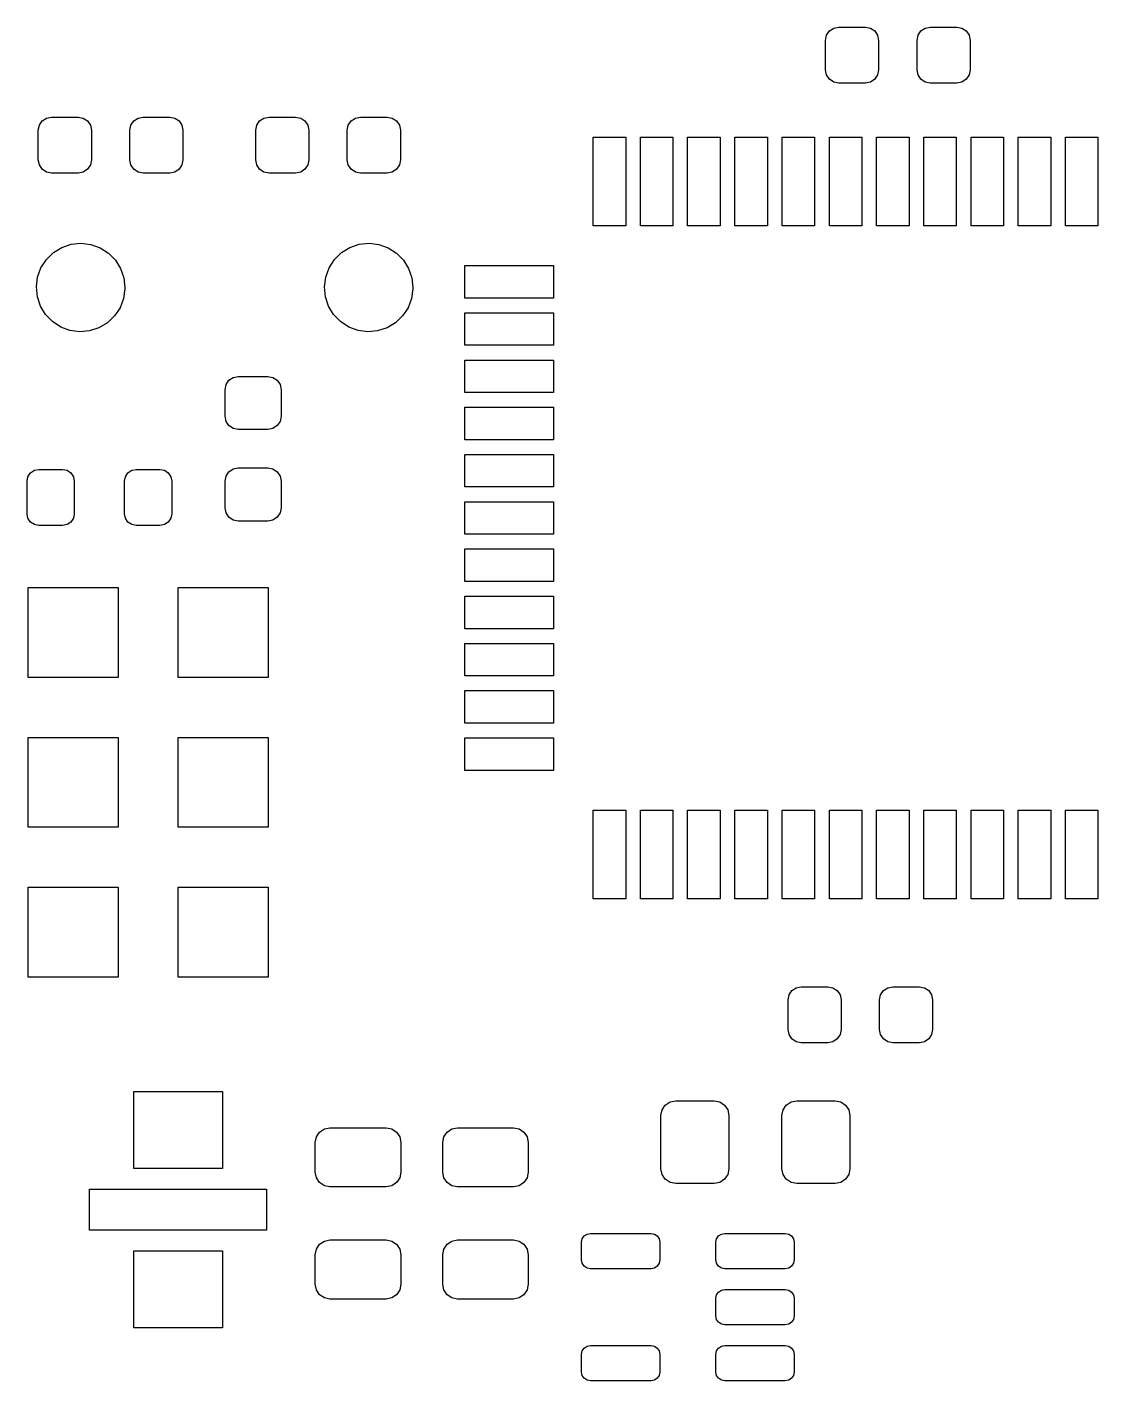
# Model space of a CAD drawing. Extents: x 0.08 to 5.45, y -2.52 to 1.92.
# Drawn here: x 1.944 to 2.658, y 0.631 to 1.534 of the extents above; entities that cross this region are included whole.
import ezdxf

# ---------------------------------------------------------------- set-up
doc = ezdxf.new("R2010")
doc.units = 0
doc.header["$MEASUREMENT"] = 0
doc.layers.add('BLACK', color=7, linetype='CONTINUOUS')

msp = doc.modelspace()

# ---------------------------------------------------------------- linework, layer by layer
at = {"layer": 'BLACK', "linetype": 'CONTINUOUS'}
for p, q in [((2.47677, 1.52484), (2.47745, 1.52823)), ((2.47745, 1.52823), (2.47937, 1.53111)), ((2.47937, 1.53111), (2.48224, 1.53303)), ((2.48224, 1.53303), (2.48563, 1.5337)), ((2.48563, 1.5337), (2.50335, 1.5337)), ((2.50335, 1.5337), (2.50674, 1.53303)), ((2.50674, 1.53303), (2.50961, 1.53111)), ((2.50961, 1.53111), (2.51153, 1.52823)), ((2.51153, 1.52823), (2.5122, 1.52484)), ((2.5378, 1.52484), (2.53847, 1.52823)), ((2.53847, 1.52823), (2.54039, 1.53111)), ((2.54039, 1.53111), (2.54326, 1.53303)), ((2.54326, 1.53303), (2.54665, 1.5337)), ((2.54665, 1.5337), (2.56437, 1.5337)), ((2.56437, 1.5337), (2.56776, 1.53303)), ((2.56776, 1.53303), (2.57063, 1.53111)), ((2.57063, 1.53111), (2.57255, 1.52823)), ((2.57255, 1.52823), (2.57323, 1.52484)), ((2.47677, 1.50516), (2.47677, 1.52484)), ((2.5122, 1.52484), (2.5122, 1.50516)), ((2.5378, 1.50516), (2.5378, 1.52484)), ((2.57323, 1.52484), (2.57323, 1.50516)), ((2.47745, 1.50177), (2.47677, 1.50516)), ((2.47937, 1.49889), (2.47745, 1.50177)), ((2.48224, 1.49697), (2.47937, 1.49889)), ((2.50961, 1.49889), (2.50674, 1.49697)), ((2.51153, 1.50177), (2.50961, 1.49889)), ((2.5122, 1.50516), (2.51153, 1.50177)), ((2.53847, 1.50177), (2.5378, 1.50516)), ((2.54039, 1.49889), (2.53847, 1.50177)), ((2.54326, 1.49697), (2.54039, 1.49889)), ((2.57063, 1.49889), (2.56776, 1.49697)), ((2.57255, 1.50177), (2.57063, 1.49889)), ((2.57323, 1.50516), (2.57255, 1.50177)), ((2.48563, 1.4963), (2.48224, 1.49697)), ((2.50335, 1.4963), (2.48563, 1.4963)), ((2.50674, 1.49697), (2.50335, 1.4963)), ((2.54665, 1.4963), (2.54326, 1.49697)), ((2.56437, 1.4963), (2.54665, 1.4963)), ((2.56776, 1.49697), (2.56437, 1.4963)), ((1.95437, 1.47111), (1.95724, 1.47303)), ((1.95724, 1.47303), (1.96063, 1.4737)), ((1.96063, 1.4737), (1.97835, 1.4737)), ((1.97835, 1.4737), (1.98174, 1.47303)), ((1.98174, 1.47303), (1.98461, 1.47111)), ((2.01539, 1.47111), (2.01826, 1.47303)), ((2.01826, 1.47303), (2.02165, 1.4737)), ((2.02165, 1.4737), (2.03937, 1.4737)), ((2.03937, 1.4737), (2.04276, 1.47303)), ((2.04276, 1.47303), (2.04563, 1.47111)), ((2.09937, 1.47111), (2.10224, 1.47303)), ((2.10224, 1.47303), (2.10563, 1.4737)), ((2.10563, 1.4737), (2.12335, 1.4737)), ((2.12335, 1.4737), (2.12674, 1.47303)), ((2.12674, 1.47303), (2.12961, 1.47111)), ((2.16039, 1.47111), (2.16326, 1.47303)), ((2.16326, 1.47303), (2.16665, 1.4737)), ((2.16665, 1.4737), (2.18437, 1.4737)), ((2.18437, 1.4737), (2.18776, 1.47303)), ((2.18776, 1.47303), (2.19063, 1.47111)), ((1.95177, 1.46484), (1.95245, 1.46823)), ((1.95177, 1.44516), (1.95177, 1.46484)), ((1.95245, 1.46823), (1.95437, 1.47111)), ((1.98461, 1.47111), (1.98653, 1.46823)), ((1.98653, 1.46823), (1.9872, 1.46484)), ((1.9872, 1.46484), (1.9872, 1.44516)), ((2.0128, 1.46484), (2.01347, 1.46823)), ((2.0128, 1.44516), (2.0128, 1.46484)), ((2.01347, 1.46823), (2.01539, 1.47111)), ((2.04563, 1.47111), (2.04755, 1.46823)), ((2.04755, 1.46823), (2.04823, 1.46484)), ((2.04823, 1.46484), (2.04823, 1.44516)), ((2.09677, 1.46484), (2.09745, 1.46823)), ((2.09677, 1.44516), (2.09677, 1.46484)), ((2.09745, 1.46823), (2.09937, 1.47111)), ((2.12961, 1.47111), (2.13153, 1.46823)), ((2.13153, 1.46823), (2.1322, 1.46484)), ((2.1322, 1.46484), (2.1322, 1.44516)), ((2.1578, 1.46484), (2.15847, 1.46823)), ((2.1578, 1.44516), (2.1578, 1.46484)), ((2.15847, 1.46823), (2.16039, 1.47111)), ((2.19063, 1.47111), (2.19255, 1.46823)), ((2.19255, 1.46823), (2.19323, 1.46484)), ((2.19323, 1.46484), (2.19323, 1.44516)), ((2.32185, 1.40118), (2.32185, 1.46024)), ((2.32185, 1.46024), (2.3435, 1.46024)), ((2.3435, 1.46024), (2.3435, 1.40118)), ((2.35335, 1.40118), (2.35335, 1.46024)), ((2.35335, 1.46024), (2.375, 1.46024)), ((2.375, 1.46024), (2.375, 1.40118)), ((2.38484, 1.40118), (2.38484, 1.46024)), ((2.38484, 1.46024), (2.4065, 1.46024)), ((2.4065, 1.46024), (2.4065, 1.40118)), ((2.41634, 1.40118), (2.41634, 1.46024)), ((2.41634, 1.46024), (2.43799, 1.46024)), ((2.43799, 1.46024), (2.43799, 1.40118)), ((2.44783, 1.40118), (2.44783, 1.46024)), ((2.44783, 1.46024), (2.46949, 1.46024)), ((2.46949, 1.46024), (2.46949, 1.40118)), ((2.47933, 1.40118), (2.47933, 1.46024)), ((2.47933, 1.46024), (2.50098, 1.46024)), ((2.50098, 1.46024), (2.50098, 1.40118)), ((2.51083, 1.40118), (2.51083, 1.46024)), ((2.51083, 1.46024), (2.53248, 1.46024)), ((2.53248, 1.46024), (2.53248, 1.40118)), ((2.54232, 1.40118), (2.54232, 1.46024)), ((2.54232, 1.46024), (2.56398, 1.46024)), ((2.56398, 1.46024), (2.56398, 1.40118)), ((2.57382, 1.40118), (2.57382, 1.46024)), ((2.57382, 1.46024), (2.59547, 1.46024)), ((2.59547, 1.46024), (2.59547, 1.40118)), ((2.60531, 1.40118), (2.60531, 1.46024)), ((2.60531, 1.46024), (2.62697, 1.46024)), ((2.62697, 1.46024), (2.62697, 1.40118)), ((2.63681, 1.40118), (2.63681, 1.46024)), ((2.63681, 1.46024), (2.65846, 1.46024)), ((2.65846, 1.46024), (2.65846, 1.40118)), ((1.95245, 1.44177), (1.95177, 1.44516)), ((1.9872, 1.44516), (1.98653, 1.44177)), ((2.01347, 1.44177), (2.0128, 1.44516)), ((2.04823, 1.44516), (2.04755, 1.44177)), ((2.09745, 1.44177), (2.09677, 1.44516)), ((2.1322, 1.44516), (2.13153, 1.44177)), ((2.15847, 1.44177), (2.1578, 1.44516)), ((2.19323, 1.44516), (2.19255, 1.44177)), ((1.95437, 1.43889), (1.95245, 1.44177)), ((1.95724, 1.43697), (1.95437, 1.43889)), ((1.96063, 1.4363), (1.95724, 1.43697)), ((1.97835, 1.4363), (1.96063, 1.4363)), ((1.98174, 1.43697), (1.97835, 1.4363)), ((1.98461, 1.43889), (1.98174, 1.43697)), ((1.98653, 1.44177), (1.98461, 1.43889)), ((2.01539, 1.43889), (2.01347, 1.44177)), ((2.01826, 1.43697), (2.01539, 1.43889)), ((2.02165, 1.4363), (2.01826, 1.43697)), ((2.03937, 1.4363), (2.02165, 1.4363)), ((2.04276, 1.43697), (2.03937, 1.4363)), ((2.04563, 1.43889), (2.04276, 1.43697)), ((2.04755, 1.44177), (2.04563, 1.43889)), ((2.09937, 1.43889), (2.09745, 1.44177)), ((2.10224, 1.43697), (2.09937, 1.43889)), ((2.10563, 1.4363), (2.10224, 1.43697)), ((2.12335, 1.4363), (2.10563, 1.4363)), ((2.12674, 1.43697), (2.12335, 1.4363)), ((2.12961, 1.43889), (2.12674, 1.43697)), ((2.13153, 1.44177), (2.12961, 1.43889)), ((2.16039, 1.43889), (2.15847, 1.44177)), ((2.16326, 1.43697), (2.16039, 1.43889)), ((2.16665, 1.4363), (2.16326, 1.43697)), ((2.18437, 1.4363), (2.16665, 1.4363)), ((2.18776, 1.43697), (2.18437, 1.4363)), ((2.19063, 1.43889), (2.18776, 1.43697)), ((2.19255, 1.44177), (2.19063, 1.43889)), ((2.3435, 1.40118), (2.32185, 1.40118)), ((2.375, 1.40118), (2.35335, 1.40118)), ((2.4065, 1.40118), (2.38484, 1.40118)), ((2.43799, 1.40118), (2.41634, 1.40118)), ((2.46949, 1.40118), (2.44783, 1.40118)), ((2.50098, 1.40118), (2.47933, 1.40118)), ((2.53248, 1.40118), (2.51083, 1.40118)), ((2.56398, 1.40118), (2.54232, 1.40118)), ((2.59547, 1.40118), (2.57382, 1.40118)), ((2.62697, 1.40118), (2.60531, 1.40118)), ((2.65846, 1.40118), (2.63681, 1.40118)), ((1.95712, 1.37866), (1.96182, 1.38327)), ((1.96182, 1.38327), (1.96743, 1.38672)), ((1.96743, 1.38672), (1.97366, 1.38884)), ((1.97366, 1.38884), (1.98021, 1.38953)), ((1.98021, 1.38953), (1.98674, 1.38875)), ((1.98674, 1.38875), (1.99294, 1.38654)), ((1.99294, 1.38654), (1.9985, 1.38301)), ((1.9985, 1.38301), (2.00314, 1.37834)), ((2.14924, 1.37866), (2.15395, 1.38327)), ((2.15395, 1.38327), (2.15955, 1.38672)), ((2.15955, 1.38672), (2.16579, 1.38884)), ((2.16579, 1.38884), (2.17233, 1.38953)), ((2.17233, 1.38953), (2.17887, 1.38875)), ((2.17887, 1.38875), (2.18507, 1.38654)), ((2.18507, 1.38654), (2.19063, 1.38301)), ((2.19063, 1.38301), (2.19527, 1.37834)), ((1.9513, 1.36694), (1.95355, 1.37313)), ((1.95355, 1.37313), (1.95712, 1.37866)), ((2.00314, 1.37834), (2.00663, 1.37276)), ((2.00663, 1.37276), (2.00879, 1.36654)), ((2.14343, 1.36694), (2.14568, 1.37313)), ((2.14568, 1.37313), (2.14924, 1.37866)), ((2.19527, 1.37834), (2.19875, 1.37276)), ((2.19875, 1.37276), (2.20092, 1.36654)), ((2.23622, 1.35295), (2.23622, 1.37461)), ((2.23622, 1.37461), (2.29528, 1.37461)), ((2.29528, 1.37461), (2.29528, 1.35295)), ((1.95048, 1.36041), (1.9513, 1.36694)), ((2.00879, 1.36654), (2.00953, 1.36)), ((2.1426, 1.36041), (2.14343, 1.36694)), ((2.20092, 1.36654), (2.20165, 1.36)), ((1.95112, 1.35386), (1.95048, 1.36041)), ((2.00952, 1.35918), (2.0086, 1.35266)), ((2.00953, 1.36), (2.00952, 1.35918)), ((2.14324, 1.35386), (2.1426, 1.36041)), ((2.20164, 1.35918), (2.20073, 1.35266)), ((2.20165, 1.36), (2.20164, 1.35918)), ((1.9532, 1.34761), (1.95112, 1.35386)), ((1.95661, 1.34198), (1.9532, 1.34761)), ((2.00626, 1.3465), (2.00262, 1.34102)), ((2.0086, 1.35266), (2.00626, 1.3465)), ((2.14532, 1.34761), (2.14324, 1.35386)), ((2.14873, 1.34198), (2.14532, 1.34761)), ((2.19839, 1.3465), (2.19475, 1.34102)), ((2.20073, 1.35266), (2.19839, 1.3465)), ((2.29528, 1.35295), (2.23622, 1.35295)), ((1.96118, 1.33725), (1.95661, 1.34198)), ((1.96669, 1.33364), (1.96118, 1.33725)), ((1.99785, 1.33648), (1.9922, 1.33311)), ((2.00262, 1.34102), (1.99785, 1.33648)), ((2.1533, 1.33725), (2.14873, 1.34198)), ((2.15881, 1.33364), (2.1533, 1.33725)), ((2.18998, 1.33648), (2.18432, 1.33311)), ((2.19475, 1.34102), (2.18998, 1.33648)), ((2.23622, 1.32146), (2.23622, 1.34311)), ((2.23622, 1.34311), (2.29528, 1.34311)), ((2.29528, 1.34311), (2.29528, 1.32146)), ((1.97286, 1.33135), (1.96669, 1.33364)), ((1.97938, 1.33048), (1.97286, 1.33135)), ((1.98594, 1.33108), (1.97938, 1.33048)), ((1.9922, 1.33311), (1.98594, 1.33108)), ((2.16498, 1.33135), (2.15881, 1.33364)), ((2.17151, 1.33048), (2.16498, 1.33135)), ((2.17806, 1.33108), (2.17151, 1.33048)), ((2.18432, 1.33311), (2.17806, 1.33108)), ((2.29528, 1.32146), (2.23622, 1.32146)), ((2.23622, 1.28996), (2.23622, 1.31161)), ((2.23622, 1.31161), (2.29528, 1.31161)), ((2.29528, 1.31161), (2.29528, 1.28996)), ((2.08177, 1.30005), (2.08516, 1.30073)), ((2.08516, 1.30073), (2.10484, 1.30073)), ((2.10484, 1.30073), (2.10823, 1.30005)), ((2.0763, 1.29187), (2.07697, 1.29526)), ((2.0763, 1.27415), (2.0763, 1.29187)), ((2.07697, 1.29526), (2.07889, 1.29813)), ((2.07889, 1.29813), (2.08177, 1.30005)), ((2.10823, 1.30005), (2.11111, 1.29813)), ((2.11111, 1.29813), (2.11303, 1.29526)), ((2.11303, 1.29526), (2.1137, 1.29187)), ((2.1137, 1.29187), (2.1137, 1.27415)), ((2.29528, 1.28996), (2.23622, 1.28996)), ((2.07697, 1.27076), (2.0763, 1.27415)), ((2.1137, 1.27415), (2.11303, 1.27076)), ((2.23622, 1.25846), (2.23622, 1.28012)), ((2.23622, 1.28012), (2.29528, 1.28012)), ((2.29528, 1.28012), (2.29528, 1.25846)), ((2.07889, 1.26789), (2.07697, 1.27076)), ((2.08177, 1.26597), (2.07889, 1.26789)), ((2.08516, 1.2653), (2.08177, 1.26597)), ((2.10484, 1.2653), (2.08516, 1.2653)), ((2.10823, 1.26597), (2.10484, 1.2653)), ((2.11111, 1.26789), (2.10823, 1.26597)), ((2.11303, 1.27076), (2.11111, 1.26789)), ((2.29528, 1.25846), (2.23622, 1.25846)), ((2.23622, 1.22697), (2.23622, 1.24862)), ((2.23622, 1.24862), (2.29528, 1.24862)), ((2.29528, 1.24862), (2.29528, 1.22697)), ((1.94658, 1.23639), (1.94913, 1.2381)), ((1.94913, 1.2381), (1.95215, 1.2387)), ((1.95215, 1.2387), (1.96789, 1.2387)), ((1.96789, 1.2387), (1.97091, 1.2381)), ((1.97091, 1.2381), (1.97346, 1.23639)), ((2.01154, 1.23639), (2.01409, 1.2381)), ((2.01409, 1.2381), (2.01711, 1.2387)), ((2.01711, 1.2387), (2.03285, 1.2387)), ((2.03285, 1.2387), (2.03587, 1.2381)), ((2.03587, 1.2381), (2.03842, 1.23639)), ((2.07697, 1.23424), (2.07889, 1.23711)), ((2.07889, 1.23711), (2.08177, 1.23903)), ((2.08177, 1.23903), (2.08516, 1.2397)), ((2.08516, 1.2397), (2.10484, 1.2397)), ((2.10484, 1.2397), (2.10823, 1.23903)), ((2.10823, 1.23903), (2.11111, 1.23711)), ((2.11111, 1.23711), (2.11303, 1.23424)), ((1.94427, 1.23083), (1.94487, 1.23384)), ((1.94427, 1.20917), (1.94427, 1.23083)), ((1.94487, 1.23384), (1.94658, 1.23639)), ((1.97346, 1.23639), (1.97517, 1.23384)), ((1.97517, 1.23384), (1.97577, 1.23083)), ((1.97577, 1.23083), (1.97577, 1.20917)), ((2.00923, 1.23083), (2.00983, 1.23384)), ((2.00923, 1.20917), (2.00923, 1.23083)), ((2.00983, 1.23384), (2.01154, 1.23639)), ((2.03842, 1.23639), (2.04013, 1.23384)), ((2.04013, 1.23384), (2.04073, 1.23083)), ((2.04073, 1.23083), (2.04073, 1.20917)), ((2.0763, 1.23085), (2.07697, 1.23424)), ((2.0763, 1.21313), (2.0763, 1.23085)), ((2.11303, 1.23424), (2.1137, 1.23085)), ((2.1137, 1.23085), (2.1137, 1.21313)), ((2.29528, 1.22697), (2.23622, 1.22697)), ((2.07697, 1.20974), (2.0763, 1.21313)), ((2.1137, 1.21313), (2.11303, 1.20974)), ((2.23622, 1.19547), (2.23622, 1.21713)), ((2.23622, 1.21713), (2.29528, 1.21713)), ((2.29528, 1.21713), (2.29528, 1.19547)), ((1.94487, 1.20616), (1.94427, 1.20917)), ((1.94658, 1.20361), (1.94487, 1.20616)), ((1.94913, 1.2019), (1.94658, 1.20361)), ((1.95215, 1.2013), (1.94913, 1.2019)), ((1.96789, 1.2013), (1.95215, 1.2013)), ((1.97091, 1.2019), (1.96789, 1.2013)), ((1.97346, 1.20361), (1.97091, 1.2019)), ((1.97517, 1.20616), (1.97346, 1.20361)), ((1.97577, 1.20917), (1.97517, 1.20616)), ((2.00983, 1.20616), (2.00923, 1.20917)), ((2.01154, 1.20361), (2.00983, 1.20616)), ((2.01409, 1.2019), (2.01154, 1.20361)), ((2.01711, 1.2013), (2.01409, 1.2019)), ((2.03285, 1.2013), (2.01711, 1.2013)), ((2.03587, 1.2019), (2.03285, 1.2013)), ((2.03842, 1.20361), (2.03587, 1.2019)), ((2.04013, 1.20616), (2.03842, 1.20361)), ((2.04073, 1.20917), (2.04013, 1.20616)), ((2.07889, 1.20687), (2.07697, 1.20974)), ((2.08177, 1.20495), (2.07889, 1.20687)), ((2.08516, 1.20427), (2.08177, 1.20495)), ((2.10484, 1.20427), (2.08516, 1.20427)), ((2.10823, 1.20495), (2.10484, 1.20427)), ((2.11111, 1.20687), (2.10823, 1.20495)), ((2.11303, 1.20974), (2.11111, 1.20687)), ((2.29528, 1.19547), (2.23622, 1.19547)), ((2.23622, 1.16398), (2.23622, 1.18563)), ((2.23622, 1.18563), (2.29528, 1.18563)), ((2.29528, 1.18563), (2.29528, 1.16398)), ((1.945, 1.1), (1.945, 1.16)), ((1.945, 1.16), (2.005, 1.16)), ((2.005, 1.16), (2.005, 1.1)), ((2.045, 1.1), (2.045, 1.16)), ((2.045, 1.16), (2.105, 1.16)), ((2.105, 1.16), (2.105, 1.1)), ((2.29528, 1.16398), (2.23622, 1.16398)), ((2.23622, 1.13248), (2.23622, 1.15413)), ((2.23622, 1.15413), (2.29528, 1.15413)), ((2.29528, 1.15413), (2.29528, 1.13248)), ((2.29528, 1.13248), (2.23622, 1.13248)), ((2.23622, 1.10098), (2.23622, 1.12264)), ((2.23622, 1.12264), (2.29528, 1.12264)), ((2.29528, 1.12264), (2.29528, 1.10098)), ((2.005, 1.1), (1.945, 1.1)), ((2.105, 1.1), (2.045, 1.1)), ((2.29528, 1.10098), (2.23622, 1.10098)), ((2.23622, 1.06949), (2.23622, 1.09114)), ((2.23622, 1.09114), (2.29528, 1.09114)), ((2.29528, 1.09114), (2.29528, 1.06949)), ((2.29528, 1.06949), (2.23622, 1.06949)), ((1.945, 1), (1.945, 1.06)), ((1.945, 1.06), (2.005, 1.06)), ((2.005, 1.06), (2.005, 1)), ((2.045, 1), (2.045, 1.06)), ((2.045, 1.06), (2.105, 1.06)), ((2.105, 1.06), (2.105, 1)), ((2.23622, 1.03799), (2.23622, 1.05965)), ((2.23622, 1.05965), (2.29528, 1.05965)), ((2.29528, 1.05965), (2.29528, 1.03799)), ((2.29528, 1.03799), (2.23622, 1.03799)), ((2.32185, 0.952362), (2.32185, 1.01142)), ((2.32185, 1.01142), (2.3435, 1.01142)), ((2.3435, 1.01142), (2.3435, 0.952362)), ((2.35335, 0.952362), (2.35335, 1.01142)), ((2.35335, 1.01142), (2.375, 1.01142)), ((2.375, 1.01142), (2.375, 0.952362)), ((2.38484, 0.952362), (2.38484, 1.01142)), ((2.38484, 1.01142), (2.4065, 1.01142)), ((2.4065, 1.01142), (2.4065, 0.952362)), ((2.41634, 0.952362), (2.41634, 1.01142)), ((2.41634, 1.01142), (2.43799, 1.01142)), ((2.43799, 1.01142), (2.43799, 0.952362)), ((2.44783, 0.952362), (2.44783, 1.01142)), ((2.44783, 1.01142), (2.46949, 1.01142)), ((2.46949, 1.01142), (2.46949, 0.952362)), ((2.47933, 0.952362), (2.47933, 1.01142)), ((2.47933, 1.01142), (2.50098, 1.01142)), ((2.50098, 1.01142), (2.50098, 0.952362)), ((2.51083, 0.952362), (2.51083, 1.01142)), ((2.51083, 1.01142), (2.53248, 1.01142)), ((2.53248, 1.01142), (2.53248, 0.952362)), ((2.54232, 0.952362), (2.54232, 1.01142)), ((2.54232, 1.01142), (2.56398, 1.01142)), ((2.56398, 1.01142), (2.56398, 0.952362)), ((2.57382, 0.952362), (2.57382, 1.01142)), ((2.57382, 1.01142), (2.59547, 1.01142)), ((2.59547, 1.01142), (2.59547, 0.952362)), ((2.60531, 0.952362), (2.60531, 1.01142)), ((2.60531, 1.01142), (2.62697, 1.01142)), ((2.62697, 1.01142), (2.62697, 0.952362)), ((2.63681, 0.952362), (2.63681, 1.01142)), ((2.63681, 1.01142), (2.65846, 1.01142)), ((2.65846, 1.01142), (2.65846, 0.952362)), ((2.005, 1), (1.945, 1)), ((2.105, 1), (2.045, 1)), ((1.945, 0.9), (1.945, 0.96)), ((1.945, 0.96), (2.005, 0.96)), ((2.005, 0.96), (2.005, 0.9)), ((2.045, 0.9), (2.045, 0.96)), ((2.045, 0.96), (2.105, 0.96)), ((2.105, 0.96), (2.105, 0.9)), ((2.3435, 0.952362), (2.32185, 0.952362)), ((2.375, 0.952362), (2.35335, 0.952362)), ((2.4065, 0.952362), (2.38484, 0.952362)), ((2.43799, 0.952362), (2.41634, 0.952362)), ((2.46949, 0.952362), (2.44783, 0.952362)), ((2.50098, 0.952362), (2.47933, 0.952362)), ((2.53248, 0.952362), (2.51083, 0.952362)), ((2.56398, 0.952362), (2.54232, 0.952362)), ((2.59547, 0.952362), (2.57382, 0.952362)), ((2.62697, 0.952362), (2.60531, 0.952362)), ((2.65846, 0.952362), (2.63681, 0.952362)), ((2.005, 0.9), (1.945, 0.9)), ((2.105, 0.9), (2.045, 0.9)), ((2.45177, 0.884843), (2.45245, 0.888232)), ((2.45245, 0.888232), (2.45437, 0.891106)), ((2.45437, 0.891106), (2.45724, 0.893026)), ((2.45724, 0.893026), (2.46063, 0.893701)), ((2.46063, 0.893701), (2.47835, 0.893701)), ((2.47835, 0.893701), (2.48174, 0.893026)), ((2.48174, 0.893026), (2.48461, 0.891106)), ((2.48461, 0.891106), (2.48653, 0.888232)), ((2.48653, 0.888232), (2.4872, 0.884843)), ((2.5128, 0.884843), (2.51347, 0.888232)), ((2.51347, 0.888232), (2.51539, 0.891106)), ((2.51539, 0.891106), (2.51826, 0.893026)), ((2.51826, 0.893026), (2.52165, 0.893701)), ((2.52165, 0.893701), (2.53937, 0.893701)), ((2.53937, 0.893701), (2.54276, 0.893026)), ((2.54276, 0.893026), (2.54563, 0.891106)), ((2.54563, 0.891106), (2.54755, 0.888232)), ((2.54755, 0.888232), (2.54823, 0.884843)), ((2.45177, 0.865157), (2.45177, 0.884843)), ((2.4872, 0.884843), (2.4872, 0.865157)), ((2.5128, 0.865157), (2.5128, 0.884843)), ((2.54823, 0.884843), (2.54823, 0.865157)), ((2.45245, 0.861768), (2.45177, 0.865157)), ((2.45437, 0.858894), (2.45245, 0.861768)), ((2.45724, 0.856974), (2.45437, 0.858894)), ((2.48461, 0.858894), (2.48174, 0.856974)), ((2.48653, 0.861768), (2.48461, 0.858894)), ((2.4872, 0.865157), (2.48653, 0.861768)), ((2.51347, 0.861768), (2.5128, 0.865157)), ((2.51539, 0.858894), (2.51347, 0.861768)), ((2.51826, 0.856974), (2.51539, 0.858894)), ((2.54563, 0.858894), (2.54276, 0.856974)), ((2.54755, 0.861768), (2.54563, 0.858894)), ((2.54823, 0.865157), (2.54755, 0.861768)), ((2.46063, 0.856299), (2.45724, 0.856974)), ((2.47835, 0.856299), (2.46063, 0.856299)), ((2.48174, 0.856974), (2.47835, 0.856299)), ((2.52165, 0.856299), (2.51826, 0.856974)), ((2.53937, 0.856299), (2.52165, 0.856299)), ((2.54276, 0.856974), (2.53937, 0.856299)), ((2.01547, 0.772559), (2.01547, 0.82374)), ((2.01547, 0.82374), (2.07453, 0.82374)), ((2.07453, 0.82374), (2.07453, 0.772559)), ((2.36776, 0.811483), (2.36989, 0.814676)), ((2.36989, 0.814676), (2.37308, 0.81681)), ((2.37308, 0.81681), (2.37685, 0.817559)), ((2.37685, 0.817559), (2.40244, 0.817559)), ((2.40244, 0.817559), (2.40621, 0.81681)), ((2.40621, 0.81681), (2.4094, 0.814676)), ((2.4094, 0.814676), (2.41153, 0.811483)), ((2.44847, 0.811483), (2.4506, 0.814676)), ((2.4506, 0.814676), (2.45379, 0.81681)), ((2.45379, 0.81681), (2.45756, 0.817559)), ((2.45756, 0.817559), (2.48315, 0.817559)), ((2.48315, 0.817559), (2.48692, 0.81681)), ((2.48692, 0.81681), (2.49011, 0.814676)), ((2.49011, 0.814676), (2.49224, 0.811483)), ((2.36701, 0.807717), (2.36776, 0.811483)), ((2.36701, 0.772283), (2.36701, 0.807717)), ((2.41153, 0.811483), (2.41228, 0.807717)), ((2.41228, 0.807717), (2.41228, 0.772283)), ((2.44772, 0.807717), (2.44847, 0.811483)), ((2.44772, 0.772283), (2.44772, 0.807717)), ((2.49224, 0.811483), (2.49299, 0.807717)), ((2.49299, 0.807717), (2.49299, 0.772283)), ((2.13721, 0.793511), (2.13934, 0.796704)), ((2.13934, 0.796704), (2.14253, 0.798837)), ((2.14253, 0.798837), (2.1463, 0.799587)), ((2.1463, 0.799587), (2.1837, 0.799587)), ((2.1837, 0.799587), (2.18747, 0.798837)), ((2.18747, 0.798837), (2.19066, 0.796704)), ((2.19066, 0.796704), (2.19279, 0.793511)), ((2.22221, 0.793511), (2.22434, 0.796704)), ((2.22434, 0.796704), (2.22753, 0.798837)), ((2.22753, 0.798837), (2.2313, 0.799587)), ((2.2313, 0.799587), (2.2687, 0.799587)), ((2.2687, 0.799587), (2.27247, 0.798837)), ((2.27247, 0.798837), (2.27566, 0.796704)), ((2.27566, 0.796704), (2.27779, 0.793511)), ((2.13646, 0.789744), (2.13721, 0.793511)), ((2.13646, 0.770059), (2.13646, 0.789744)), ((2.19279, 0.793511), (2.19354, 0.789744)), ((2.19354, 0.789744), (2.19354, 0.770059)), ((2.22146, 0.789744), (2.22221, 0.793511)), ((2.22146, 0.770059), (2.22146, 0.789744)), ((2.27779, 0.793511), (2.27854, 0.789744)), ((2.27854, 0.789744), (2.27854, 0.770059)), ((2.07453, 0.772559), (2.01547, 0.772559)), ((2.13721, 0.766292), (2.13646, 0.770059)), ((2.19354, 0.770059), (2.19279, 0.766292)), ((2.22221, 0.766292), (2.22146, 0.770059)), ((2.27854, 0.770059), (2.27779, 0.766292)), ((2.36776, 0.768517), (2.36701, 0.772283)), ((2.36989, 0.765324), (2.36776, 0.768517)), ((2.41153, 0.768517), (2.4094, 0.765324)), ((2.41228, 0.772283), (2.41153, 0.768517)), ((2.44847, 0.768517), (2.44772, 0.772283)), ((2.4506, 0.765324), (2.44847, 0.768517)), ((2.49224, 0.768517), (2.49011, 0.765324)), ((2.49299, 0.772283), (2.49224, 0.768517)), ((1.98594, 0.73122), (1.98594, 0.75878)), ((1.98594, 0.75878), (2.10406, 0.75878)), ((2.10406, 0.75878), (2.10406, 0.73122)), ((2.13934, 0.763099), (2.13721, 0.766292)), ((2.14253, 0.760966), (2.13934, 0.763099)), ((2.1463, 0.760217), (2.14253, 0.760966)), ((2.1837, 0.760217), (2.1463, 0.760217)), ((2.18747, 0.760966), (2.1837, 0.760217)), ((2.19066, 0.763099), (2.18747, 0.760966)), ((2.19279, 0.766292), (2.19066, 0.763099)), ((2.22434, 0.763099), (2.22221, 0.766292)), ((2.22753, 0.760966), (2.22434, 0.763099)), ((2.2313, 0.760217), (2.22753, 0.760966)), ((2.2687, 0.760217), (2.2313, 0.760217)), ((2.27247, 0.760966), (2.2687, 0.760217)), ((2.27566, 0.763099), (2.27247, 0.760966)), ((2.27779, 0.766292), (2.27566, 0.763099)), ((2.37308, 0.76319), (2.36989, 0.765324)), ((2.37685, 0.762441), (2.37308, 0.76319)), ((2.40244, 0.762441), (2.37685, 0.762441)), ((2.40621, 0.76319), (2.40244, 0.762441)), ((2.4094, 0.765324), (2.40621, 0.76319)), ((2.45379, 0.76319), (2.4506, 0.765324)), ((2.45756, 0.762441), (2.45379, 0.76319)), ((2.48315, 0.762441), (2.45756, 0.762441)), ((2.48692, 0.76319), (2.48315, 0.762441)), ((2.49011, 0.765324), (2.48692, 0.76319)), ((2.10406, 0.73122), (1.98594, 0.73122)), ((2.13934, 0.721901), (2.14253, 0.724034)), ((2.14253, 0.724034), (2.1463, 0.724783)), ((2.1463, 0.724783), (2.1837, 0.724783)), ((2.1837, 0.724783), (2.18747, 0.724034)), ((2.18747, 0.724034), (2.19066, 0.721901)), ((2.22434, 0.721901), (2.22753, 0.724034)), ((2.22753, 0.724034), (2.2313, 0.724783)), ((2.2313, 0.724783), (2.2687, 0.724783)), ((2.2687, 0.724783), (2.27247, 0.724034)), ((2.27247, 0.724034), (2.27566, 0.721901)), ((2.31413, 0.723307), (2.31458, 0.725567)), ((2.31413, 0.711496), (2.31413, 0.723307)), ((2.31458, 0.725567), (2.31586, 0.727483)), ((2.31586, 0.727483), (2.31778, 0.728763)), ((2.31778, 0.728763), (2.32004, 0.729213)), ((2.32004, 0.729213), (2.36039, 0.729213)), ((2.36039, 0.729213), (2.36265, 0.728763)), ((2.36265, 0.728763), (2.36457, 0.727483)), ((2.36457, 0.727483), (2.36585, 0.725567)), ((2.36585, 0.725567), (2.3663, 0.723307)), ((2.3663, 0.723307), (2.3663, 0.711496)), ((2.4037, 0.723307), (2.40415, 0.725567)), ((2.4037, 0.711496), (2.4037, 0.723307)), ((2.40415, 0.725567), (2.40543, 0.727483)), ((2.40543, 0.727483), (2.40735, 0.728763)), ((2.40735, 0.728763), (2.40961, 0.729213)), ((2.40961, 0.729213), (2.44996, 0.729213)), ((2.44996, 0.729213), (2.45222, 0.728763)), ((2.45222, 0.728763), (2.45414, 0.727483)), ((2.45414, 0.727483), (2.45542, 0.725567)), ((2.45542, 0.725567), (2.45587, 0.723307)), ((2.45587, 0.723307), (2.45587, 0.711496)), ((2.01547, 0.66626), (2.01547, 0.717441)), ((2.01547, 0.717441), (2.07453, 0.717441)), ((2.07453, 0.717441), (2.07453, 0.66626)), ((2.13646, 0.714941), (2.13721, 0.718708)), ((2.13646, 0.695256), (2.13646, 0.714941)), ((2.13721, 0.718708), (2.13934, 0.721901)), ((2.19066, 0.721901), (2.19279, 0.718708)), ((2.19279, 0.718708), (2.19354, 0.714941)), ((2.19354, 0.714941), (2.19354, 0.695256)), ((2.22146, 0.714941), (2.22221, 0.718708)), ((2.22146, 0.695256), (2.22146, 0.714941)), ((2.22221, 0.718708), (2.22434, 0.721901)), ((2.27566, 0.721901), (2.27779, 0.718708)), ((2.27779, 0.718708), (2.27854, 0.714941)), ((2.27854, 0.714941), (2.27854, 0.695256)), ((2.31458, 0.709236), (2.31413, 0.711496)), ((2.31586, 0.70732), (2.31458, 0.709236)), ((2.31778, 0.70604), (2.31586, 0.70732)), ((2.32004, 0.705591), (2.31778, 0.70604)), ((2.36039, 0.705591), (2.32004, 0.705591)), ((2.36265, 0.70604), (2.36039, 0.705591)), ((2.36457, 0.70732), (2.36265, 0.70604)), ((2.36585, 0.709236), (2.36457, 0.70732)), ((2.3663, 0.711496), (2.36585, 0.709236)), ((2.40415, 0.709236), (2.4037, 0.711496)), ((2.40543, 0.70732), (2.40415, 0.709236)), ((2.40735, 0.70604), (2.40543, 0.70732)), ((2.40961, 0.705591), (2.40735, 0.70604)), ((2.44996, 0.705591), (2.40961, 0.705591)), ((2.45222, 0.70604), (2.44996, 0.705591)), ((2.45414, 0.70732), (2.45222, 0.70604)), ((2.45542, 0.709236), (2.45414, 0.70732)), ((2.45587, 0.711496), (2.45542, 0.709236)), ((2.13721, 0.691489), (2.13646, 0.695256)), ((2.19354, 0.695256), (2.19279, 0.691489)), ((2.22221, 0.691489), (2.22146, 0.695256)), ((2.27854, 0.695256), (2.27779, 0.691489)), ((2.13934, 0.688296), (2.13721, 0.691489)), ((2.14253, 0.686163), (2.13934, 0.688296)), ((2.19066, 0.688296), (2.18747, 0.686163)), ((2.19279, 0.691489), (2.19066, 0.688296)), ((2.22434, 0.688296), (2.22221, 0.691489)), ((2.22753, 0.686163), (2.22434, 0.688296)), ((2.27566, 0.688296), (2.27247, 0.686163)), ((2.27779, 0.691489), (2.27566, 0.688296)), ((2.4037, 0.685906), (2.40415, 0.688165)), ((2.40415, 0.688165), (2.40543, 0.690081)), ((2.40543, 0.690081), (2.40735, 0.691361)), ((2.40735, 0.691361), (2.40961, 0.691811)), ((2.40961, 0.691811), (2.44996, 0.691811)), ((2.44996, 0.691811), (2.45222, 0.691361)), ((2.45222, 0.691361), (2.45414, 0.690081)), ((2.45414, 0.690081), (2.45542, 0.688165)), ((2.45542, 0.688165), (2.45587, 0.685906)), ((2.1463, 0.685413), (2.14253, 0.686163)), ((2.1837, 0.685413), (2.1463, 0.685413)), ((2.18747, 0.686163), (2.1837, 0.685413)), ((2.2313, 0.685413), (2.22753, 0.686163)), ((2.2687, 0.685413), (2.2313, 0.685413)), ((2.27247, 0.686163), (2.2687, 0.685413)), ((2.4037, 0.674094), (2.4037, 0.685906)), ((2.45587, 0.685906), (2.45587, 0.674094)), ((2.40415, 0.671835), (2.4037, 0.674094)), ((2.40543, 0.669919), (2.40415, 0.671835)), ((2.40735, 0.668639), (2.40543, 0.669919)), ((2.40961, 0.668189), (2.40735, 0.668639)), ((2.44996, 0.668189), (2.40961, 0.668189)), ((2.45222, 0.668639), (2.44996, 0.668189)), ((2.45414, 0.669919), (2.45222, 0.668639)), ((2.45542, 0.671835), (2.45414, 0.669919)), ((2.45587, 0.674094), (2.45542, 0.671835)), ((2.07453, 0.66626), (2.01547, 0.66626)), ((2.31413, 0.648504), (2.31458, 0.650764)), ((2.31458, 0.650764), (2.31586, 0.65268)), ((2.31586, 0.65268), (2.31778, 0.65396)), ((2.31778, 0.65396), (2.32004, 0.654409)), ((2.32004, 0.654409), (2.36039, 0.654409)), ((2.36039, 0.654409), (2.36265, 0.65396)), ((2.36265, 0.65396), (2.36457, 0.65268)), ((2.36457, 0.65268), (2.36585, 0.650764)), ((2.36585, 0.650764), (2.3663, 0.648504)), ((2.4037, 0.648504), (2.40415, 0.650764)), ((2.40415, 0.650764), (2.40543, 0.65268)), ((2.40543, 0.65268), (2.40735, 0.65396)), ((2.40735, 0.65396), (2.40961, 0.654409)), ((2.40961, 0.654409), (2.44996, 0.654409)), ((2.44996, 0.654409), (2.45222, 0.65396)), ((2.45222, 0.65396), (2.45414, 0.65268)), ((2.45414, 0.65268), (2.45542, 0.650764)), ((2.45542, 0.650764), (2.45587, 0.648504)), ((2.31413, 0.636693), (2.31413, 0.648504)), ((2.3663, 0.648504), (2.3663, 0.636693)), ((2.4037, 0.636693), (2.4037, 0.648504)), ((2.45587, 0.648504), (2.45587, 0.636693)), ((2.31458, 0.634433), (2.31413, 0.636693)), ((2.31586, 0.632517), (2.31458, 0.634433)), ((2.31778, 0.631237), (2.31586, 0.632517)), ((2.36457, 0.632517), (2.36265, 0.631237)), ((2.36585, 0.634433), (2.36457, 0.632517)), ((2.3663, 0.636693), (2.36585, 0.634433)), ((2.40415, 0.634433), (2.4037, 0.636693)), ((2.40543, 0.632517), (2.40415, 0.634433)), ((2.40735, 0.631237), (2.40543, 0.632517)), ((2.45414, 0.632517), (2.45222, 0.631237)), ((2.45542, 0.634433), (2.45414, 0.632517)), ((2.45587, 0.636693), (2.45542, 0.634433)), ((2.32004, 0.630787), (2.31778, 0.631237)), ((2.36039, 0.630787), (2.32004, 0.630787)), ((2.36265, 0.631237), (2.36039, 0.630787)), ((2.40961, 0.630787), (2.40735, 0.631237)), ((2.44996, 0.630787), (2.40961, 0.630787)), ((2.45222, 0.631237), (2.44996, 0.630787))]:
    msp.add_line(p, q, dxfattribs=at)

doc.saveas('drawing.dxf')
